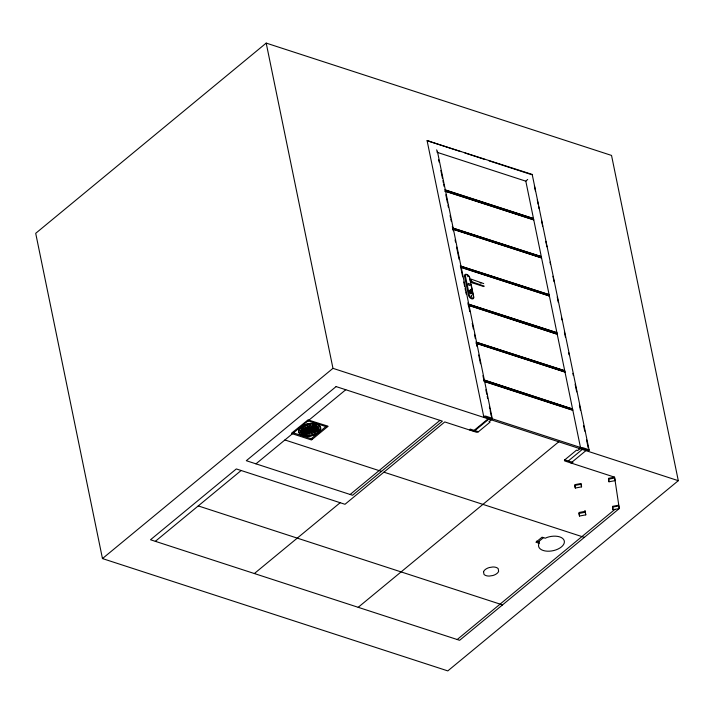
<?xml version="1.0" encoding="UTF-8"?>
<svg xmlns="http://www.w3.org/2000/svg" width="714" height="714" viewBox="0 0 714 714"><rect width="100%" height="100%" fill="white"/><g stroke="black" fill="none" stroke-linecap="round" stroke-linejoin="round"><path stroke-width="1.07" d="M470.347 290.25C468.571 289.839 470.205 294.971 471.472 293.784M470.294 290.223L469.758 290.455L470.187 291.276M309.59 428.819L310.661 424.312M309.751 430.551L310.171 435.183L308.609 435.326L309.492 430.587M483.565 571.682L483.967 574.315A7.64 4.195 -11.6 0 0 489.331 576.064L492.946 575.502A8.077 4.436 -11.6 0 0 498.622 571.37L498.22 568.728A7.64 4.195 -11.6 0 0 492.856 566.978L489.242 567.55A8.077 4.436 -11.6 0 0 483.565 571.682M319.051 429.266L318.658 430.176L311.242 429.989L318.997 429.007M308.198 430.042L300.853 429.623L300.442 430.542L308.189 429.632M437.316 152.046L436.665 149.842M471.963 290.303C468.286 285.77 474.408 299.648 471.883 289.875M292.285 433.362L293.213 433.166L292.312 433.434M313.785 424.384L310.179 429.043L312.357 424.223M539.186 543.292L535.937 542.238L542.06 537.187L545.246 538.222L546.933 537.472A13.129 7.202 -11.6 0 1 564.176 540.56A13.129 7.202 -11.6 0 1 551.547 550.976A13.129 7.202 -11.6 0 1 538.695 544.273L539.418 541.007L543.684 537.49M305.449 434.969L306.922 435.406L309.216 430.587M305.503 435.228L308.975 430.578M471.285 296.096L471.481 295.694M318.042 430.917L317.203 432.032L311.063 429.89M301.397 428.373L308.439 429.319M470.651 279.817L471.338 279.281M471.178 282.378L471.865 281.843M532.216 174.939L532.564 174.528L427.097 140.667L483.744 416.61L491.91 419.27A1.544 0.848 -11.6 0 0 491.732 418.074L485.886 416.182A1.544 0.848 -11.6 0 0 483.753 416.61M527.691 179.455L525.816 181.169L437.111 152.314M301.451 428.632L302.299 427.525M310.608 428.846L315.285 424.634M302.861 434.228L304.021 434.96L308.734 430.515M266.197 43.099L35.7 233.317L102.468 558.571L447.803 670.901L678.3 480.683L611.532 155.429L266.197 43.099L332.965 368.344L678.3 480.683M452.408 227.918L541.301 256.612L453.461 228.266M102.468 558.571L332.965 368.344M460.218 265.965L549.111 294.659L461.271 266.313M445.652 190.219L533.492 218.564L444.795 189.719M444.858 191.156L533.751 219.85L445.054 190.995M155.34 541.328L241.153 470.508M291.49 433.237L308.011 419.912L327.878 426.133M255.96 463.841L345.772 389.728M469.767 290.652L470.838 289.536L471.892 290.553M470.294 293.213L471.32 292.374M468.027 304.012L556.92 332.706L469.08 304.351M291.544 433.496L311.465 439.976L327.931 426.392M452.667 229.203L541.56 257.897L452.863 229.042M475.836 342.06L564.729 370.744L476.89 342.399M461.539 267.589L549.369 295.944L460.673 267.09M254.354 573.538L340.167 502.718M350.146 494.481L439.949 420.368M473.159 431.167L488.126 418.815M474.908 430.613L489.581 418.511M491.91 419.27L488.983 421.688L490.143 422.063L478.416 431.756A1.544 0.848 -11.6 0 1 476.265 432.184L444.777 421.938L344.996 504.289L236.325 468.937L150.511 539.757L459.62 640.306L619.279 508.546L614.584 477.175L570.959 462.984L585.926 450.632M476.095 343.336L564.988 372.03L476.292 343.175M572.342 408.952L483.842 379.937L572.342 408.952L572.798 410.077L484.101 381.222M358.196 607.311L558.759 441.796M564.774 459.843L572.949 462.502A1.544 0.848 -11.6 0 1 570.798 462.931L564.961 461.03A1.544 0.848 -11.6 0 1 564.783 459.852L576.51 450.159L577.68 450.543L580.607 448.124A1.544 0.848 -11.6 0 1 582.758 447.687L588.595 449.588A1.544 0.848 -11.6 0 1 588.773 450.775L580.607 448.124L525.816 181.169M579.009 448.687L580.482 447.482L491.785 418.627M568.282 460.985L582.945 448.883M457.21 639.521L614.915 509.368M532.26 174.743L589.13 450.097M316.409 425.098L310.661 429.114M302.914 434.487L308.787 430.774M310.599 430.56L316.123 432.925L314.838 433.621L310.545 430.301M303.405 426.633L308.85 429.06M303.459 426.892L304.753 426.204L308.894 429.319M311.036 429.284L317.587 425.928L318.266 426.624L311.17 429.391L310.813 428.918M301.094 432.934L301.808 433.907L308.243 430.23M301.147 433.193L308.421 430.604M310.09 430.756L313.366 434.317L311.857 434.772L310.037 430.497M306.19 425.258L309.349 428.864M306.244 425.517L307.761 425.089L309.403 429.132M318.819 427.186L311.242 429.989M308.162 420.832C309.546 420.01 306.583 420.564 308.162 420.832L325.905 426.579L311.233 438.691L293.49 432.916M300.514 432.113L308.118 429.944M614.584 477.175L608.498 478.318L609.006 481.78L615.102 480.629L614.567 478.023L608.48 479.174L609.006 481.78M575.332 488.037L581.571 486.859L581.071 483.485L574.824 484.663L575.332 488.037L574.797 485.431L581.044 484.253L581.571 486.859M618.77 505.182L612.532 506.351L613.031 509.725L619.279 508.546L618.743 505.949L612.496 507.127L613.031 509.725M584.962 510.492L585.23 512.259L578.983 513.437L579.518 516.035L585.757 514.865L585.23 511.322L578.983 512.5L579.518 516.035M467.411 276.595L467.465 276.657M318.872 427.445L319.033 428.302L311.197 429.275M300.38 431.247L308.216 430.346M309.1 424.473L310.715 424.571M312.411 424.482L313.839 424.643M311.117 430.149L318.096 431.176M470.722 279.924L471.463 280.12M471.249 282.494L483.744 286.555M302.352 427.784L308.493 429.578M471.481 279.281L483.708 283.583M472.008 281.843L484.235 286.144M427.097 140.667L460.717 151.6M464.912 152.975L484.868 159.463M489.072 160.828L531.091 174.493M471.427 289.438L471.329 290.018M471.436 290.348L471.365 289.402M471.392 291.455L472.159 291.687M471.41 291.508L471.874 291.83M471.249 291.678L472.249 291.99M471.535 296.176L471.347 295.703M468.482 305.137L556.991 334.143L556.724 332.867M468.286 305.297L555.929 333.804M484.967 381.731L572.61 410.238M478.416 431.756L470.24 429.096A1.544 0.848 -11.6 0 0 470.428 430.283M284.904 439.958L381.499 471.383M383.909 472.168L584.355 537.374M536.482 541.203L538.918 541.988M198.251 505.914L502.531 604.901M480.129 282.824L480.959 283.119M315.338 424.901L316.463 425.357M428.213 140.587L429.507 141.524M471.427 289.456L471.847 289.911M534.375 185.747L535.5 191.2M537.285 199.92L538.186 204.284M538.633 206.471L539.079 208.649M541.542 220.644L542.658 226.097M545.799 241.368L546.915 246.821M550.048 262.092L550.494 264.269M552.957 276.273L554.082 281.727M557.215 296.997L558.33 302.45M561.463 317.712L561.918 319.899M564.381 331.894L565.497 337.347M568.63 352.618L569.076 354.796M572.887 373.342L573.333 375.519M575.127 384.248L576.689 391.879M579.375 404.972L580.5 410.425M583.633 425.696L584.748 431.149M586.542 439.869L588.113 447.508M533.296 218.734L533.554 220.01M541.105 256.772L541.373 258.057M548.914 294.82L549.182 296.105M564.533 370.905L564.801 372.19M585.23 512.259L585.757 514.865M470.446 281.039L469.785 277.826A3.508 2.035 50.5 0 0 466.635 274.39A3.508 2.035 50.5 0 0 464.511 276.113L468.491 295.373A3.508 2.035 50.5 0 0 471.642 298.809A3.508 2.035 50.5 0 0 473.766 297.095M471.106 284.243L473.739 297.078M437.387 151.252L492.258 418.582M438.655 159.793L439.128 162.123M440.841 170.476L442.484 178.464M442.93 180.642L443.376 182.82M443.697 184.373L444.135 186.506M445.839 194.806L447.499 202.892M447.946 205.052L448.383 207.221M450.088 215.512L450.534 217.69M450.829 219.109L451.275 221.269M452.328 226.409L453.22 230.765M455.086 239.859L455.532 242.019M456.576 247.106L459.084 259.316M460.825 267.812L462.672 276.818M463.734 281.976L464.627 286.332M465.073 288.51L465.519 290.696M465.778 291.955L466.224 294.114M467.982 302.682L469.812 311.616M472.231 323.38L473.364 328.922M474.471 334.277L475.363 338.632M476.515 344.255L476.961 346.424M478.719 354.983L480.513 363.721M482.95 375.618L484.083 381.133M485.859 389.773L486.769 394.208M487.216 396.386L487.662 398.564M489.367 406.873L489.804 409.006M490.125 410.55L491.241 415.994M300.433 431.506L300.567 432.372M309.153 424.732L309.644 429.087M306.502 424.205A11.121 6.105 -11.6 0 1 308.377 423.723M309.323 423.545A11.121 6.105 -11.6 0 1 311.242 423.331M469.892 284.618A1.16 0.678 50.5 0 1 469.116 285.341A1.16 0.678 50.5 0 1 468.143 283.815A1.16 0.678 50.5 0 1 469.393 283.824M473.32 282.342A1.16 0.678 50.5 0 1 472.284 282.369M471.606 281.423A1.16 0.678 50.5 0 1 471.597 280.879M310.885 439.333L311.822 439.217L310.885 439.333M326.262 426.651L327.19 426.544L326.262 426.651M336.107 386.586L246.303 460.7L352.564 495.266L442.368 421.153L336.107 386.586M469.509 277.451L469.437 277.246A2.722 1.58 50.5 0 0 467.063 274.801A2.722 1.58 50.5 0 0 465.394 275.925L469.428 295.471A2.722 1.58 50.5 0 0 471.802 297.916A2.722 1.58 50.5 0 0 473.471 296.792L469.509 277.451M302.959 435.772A11.121 6.105 -11.6 0 0 320.595 429.284A11.121 6.105 -11.6 0 0 305.654 424.776A11.121 6.105 -11.6 0 0 302.959 435.772M302.923 435.585A11.121 6.105 -11.6 0 0 320.55 429.096A11.121 6.105 -11.6 0 0 305.619 424.58A11.121 6.105 -11.6 0 0 302.923 435.585"/></g></svg>
